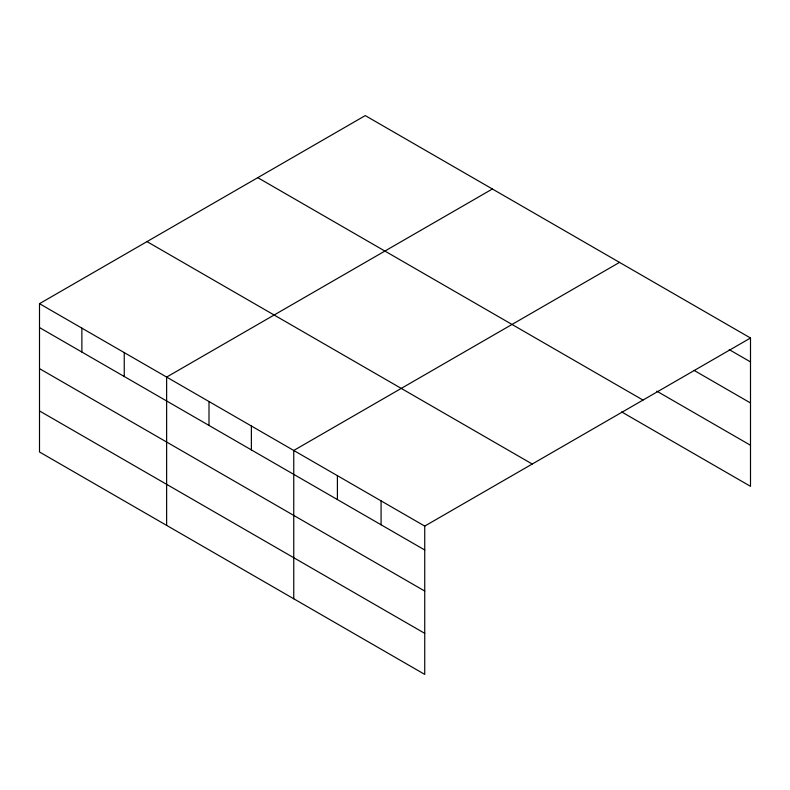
<?xml version="1.0" encoding="UTF-8"?>
<svg xmlns="http://www.w3.org/2000/svg" width="790" height="790" viewBox="0 0 790 790"><rect width="100%" height="100%" fill="white"/><g stroke="black" fill="none" stroke-linecap="round" stroke-linejoin="round"><path stroke-width="1.19" d="M621.651 411.926L750.5 486.324L750.5 338.011L365.266 115.597L39.5 303.676L39.5 451.989L424.734 674.403L424.734 526.091L39.5 303.676M492.397 188.998L166.631 377.077L166.631 525.389M619.518 262.389L293.752 450.468L293.752 598.781M424.734 526.091L750.5 338.011M729.2 349.615L750.5 361.909M694.064 370.382L750.5 402.969M656.796 391.159L750.5 445.264M257.767 177.661L643.001 400.076M146.999 241.612L532.233 464.026M39.5 327.583L424.734 549.988M39.5 368.634L424.734 591.048M39.5 410.938L424.734 633.343M381.076 500.88L381.076 524.787M337.409 475.679L337.409 499.576M251.378 426.007L251.378 449.905M209.004 401.537L209.004 425.445M124.247 352.607L124.247 376.514M81.874 328.146L81.874 352.044"/></g></svg>
